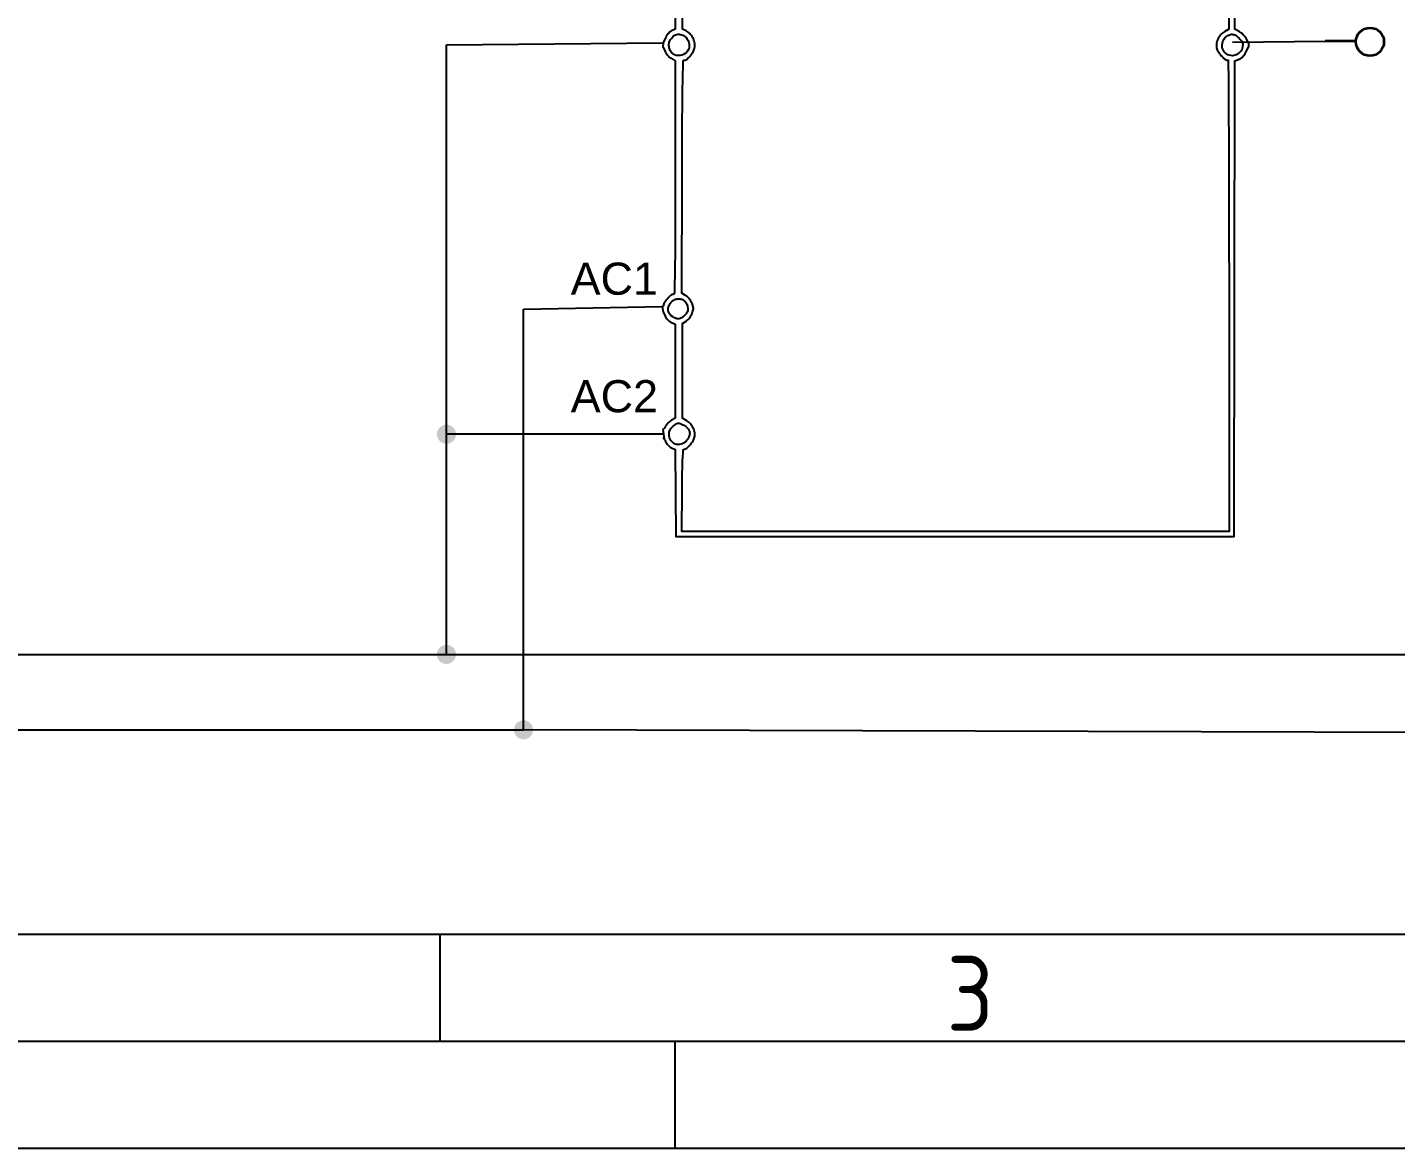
# Model space of a CAD drawing. Header units: millimetres. Extents: x 42961 to 43381, y 28224 to 28521.
# Drawn here: x 43055.9 to 43119.8, y 28223.8 to 28276.2 of the extents above; entities that cross this region are included whole.
import ezdxf

# ---------------------------------------------------------------- set-up
doc = ezdxf.new("R2010")
doc.units = ezdxf.units.MM
for name, color, linetype in [('035', 5, 'Continuous'), ('07', 7, 'Continuous'), ('PDF_Geometría', 7, 'Continuous'), ('PDF_Rellenos sólidos', 1, 'Continuous')]:
    doc.layers.add(name, color=color, linetype=linetype)
doc.styles.add('ISO Proportional', font='isocp.shx')
doc.styles.get("Standard").update_dxf_attribs({"font": 'arial.ttf'})

# ---------------------------------------------------------------- blocks, each defined once
blk = doc.blocks.new('IEC_border_a3')
at = {"layer": '035'}
for p, q in [((114, 10), (114, 5)), ((125, 0), (125, 5))]:
    blk.add_line(p, q, dxfattribs=at)
for points in [[(0, 297), (420, 297), (420, 0), (0, 0)], [(18, 287), (410, 287), (410, 10), (18, 10)]]:
    blk.add_lwpolyline(points, close=True, dxfattribs=at)
at = {"layer": '07'}
blk.add_lwpolyline([(13, 292), (415, 292), (415, 5), (13, 5)], close=True, dxfattribs=at)
at = {"layer": '035', "style": 'ISO Proportional'}
blk.add_text('3', height=3.5, dxfattribs=at).set_placement((137.681, 5.5))

msp = doc.modelspace()

# ---------------------------------------------------------------- hatches: boundary and pattern name
at = {"layer": 'PDF_Rellenos sólidos', "transparency": 33554559}
for points in [[(43075.947, 28257.165, 0.414668), (43075.501, 28257.611), (43075.501, 28257.611, 0.414668), (43075.055, 28257.165), (43075.055, 28257.165, 0.414668), (43075.501, 28256.718), (43075.501, 28256.718, 0.414668)], [(43075.947, 28246.877, 0.414668), (43075.501, 28247.323), (43075.501, 28247.323, 0.414668), (43075.055, 28246.877), (43075.055, 28246.877, 0.414668), (43075.501, 28246.431), (43075.501, 28246.431, 0.414668)]]:
    msp.add_hatch(color=0, dxfattribs=at).paths.add_polyline_path(points)
at = {"layer": 'PDF_Rellenos sólidos', "true_color": 0x800000, "transparency": 33554559}
msp.add_hatch(color=16, dxfattribs=at).paths.add_polyline_path([(43079.549, 28243.354, 0.414668), (43079.102, 28243.8), (43079.102, 28243.8, 0.414668), (43078.656, 28243.354), (43078.656, 28243.354, 0.414668), (43079.102, 28242.908), (43079.102, 28242.908, 0.414668)])

# ---------------------------------------------------------------- linework, layer by layer
for p, q in [((43112.219, 28275.481), (43116.552, 28275.53)), ((43075.501, 28275.351), (43085.611, 28275.452)), ((43075.501, 28246.877), (43075.501, 28275.351)), ((43085.621, 28275.453), (43085.611, 28275.249)), ((43112.97, 28275.462), (43112.97, 28275.252)), ((43085.586, 28263.124), (43085.629, 28262.885)), ((43085.637, 28257.165), (43075.501, 28257.165)), ((43085.609, 28257.38), (43085.666, 28256.949)), ((43009.304, 28246.877), (43075.501, 28246.877)), ((43075.501, 28246.877), (43142.721, 28246.877))]:
    msp.add_line(p, q)
at = {"color": 1}
for p, q in [((43079.102, 28263.004), (43085.586, 28263.124)), ((43079.102, 28243.354), (43079.102, 28263.004)), ((43003.525, 28243.354), (43079.102, 28243.354)), ((43130.426, 28243.195), (43079.102, 28243.354))]:
    msp.add_line(p, q, dxfattribs=at)
for points in [[(43112.975, 28275.453), (43112.859, 28275.657, 0.041418), (43112.799, 28275.744, 0.025618), (43112.717, 28275.836, 0.025618), (43112.625, 28275.918, 0.041418), (43112.538, 28275.978), (43112.334, 28276.094), (43112.333, 28278.271), (43112.333, 28280.448), (43112.528, 28280.549, 0.051967), (43112.612, 28280.604, 0.02661), (43112.706, 28280.69, 0.026123), (43112.795, 28280.789, 0.0355), (43112.863, 28280.888), (43113.004, 28281.127)], [(43085.619, 28280.316), (43085.624, 28280.316), (43085.699, 28280.152, 0.051281), (43085.742, 28280.078, 0.023397), (43085.812, 28279.991, 0.022877), (43085.895, 28279.906, 0.029164), (43085.98, 28279.836), (43086.186, 28279.683), (43086.186, 28277.882), (43086.186, 28276.082), (43086.017, 28276.005, 0.069647), (43085.944, 28275.958, 0.033319), (43085.864, 28275.88, 0.032227), (43085.79, 28275.786, 0.039538), (43085.734, 28275.69), (43085.621, 28275.453), (43085.611, 28275.452, 0.000508)], [(43112.062, 28278.292), (43112.062, 28276.094), (43111.864, 28275.981, 0.078105), (43111.687, 28275.84, 0.07106), (43111.554, 28275.646, 0.072614), (43111.483, 28275.427, 0.088605), (43111.485, 28275.211, 0.09706), (43111.552, 28275.043, 0.0407), (43111.701, 28274.848, 0.039042), (43111.872, 28274.687, 0.171534), (43112, 28274.641, -0.412503), (43112.029, 28274.613, -0.000045), (43112.046, 28271.642, -0.000971), (43112.059, 28268.164, -0.000445), (43112.063, 28263.628), (43112.063, 28252.616), (43099.277, 28252.616), (43086.49, 28252.616), (43086.509, 28254.541, -0.00182), (43086.522, 28255.527, -0.00942), (43086.542, 28256.071, -0.007996), (43086.567, 28256.423, -0.389023), (43086.615, 28256.467, 0.181839), (43086.728, 28256.509, 0.036017), (43086.883, 28256.666, 0.038459), (43087.021, 28256.856, 0.080728), (43087.091, 28257.024, 0.099315), (43087.098, 28257.227, 0.067887), (43087.029, 28257.449, 0.066342), (43086.901, 28257.65, 0.084319), (43086.733, 28257.791), (43086.524, 28257.915), (43086.524, 28260.122), (43086.524, 28262.329), (43086.699, 28262.444, 0.086338), (43086.84, 28262.576, 0.051628), (43086.959, 28262.773, 0.052616), (43087.03, 28262.979, 0.13603), (43087.024, 28263.135, 0.025123), (43086.955, 28263.318, 0.048614), (43086.879, 28263.454, 0.05684), (43086.787, 28263.559, 0.051105), (43086.671, 28263.645), (43086.49, 28263.751), (43086.508, 28269.196, -0.000581), (43086.521, 28272.072, -0.003455), (43086.539, 28273.575, -0.00125), (43086.562, 28274.591, -0.407088), (43086.613, 28274.641, 0.18286), (43086.742, 28274.69, 0.043421), (43086.903, 28274.859, 0.044502), (43087.041, 28275.067, 0.087013), (43087.104, 28275.256, 0.095147), (43087.095, 28275.467, 0.067874), (43087.01, 28275.69, 0.067665), (43086.868, 28275.882, 0.093068), (43086.693, 28276.005), (43086.524, 28276.082), (43086.524, 28277.888)], [(43085.611, 28275.249), (43085.629, 28275.249), (43085.714, 28275.045, 0.050196), (43085.76, 28274.959, 0.031296), (43085.83, 28274.867, 0.031231), (43085.912, 28274.785, 0.048511), (43085.992, 28274.727), (43086.186, 28274.612), (43086.186, 28269.154, -0.000515), (43086.183, 28266.12, -0.003851), (43086.169, 28264.68, -0.001904), (43086.149, 28263.753, -0.406886), (43086.091, 28263.696, 0.187522), (43085.985, 28263.655, 0.028394), (43085.825, 28263.49, 0.029799), (43085.683, 28263.306, 0.15027), (43085.646, 28263.184, -0.410538), (43085.586, 28263.124, -0.000653)], [(43085.609, 28257.031, -0.010155), (43085.638, 28256.99, -0.017424), (43085.692, 28256.907, -0.015975), (43085.741, 28256.819, 0.038833), (43085.797, 28256.728, 0.030989), (43085.87, 28256.639, 0.031928), (43085.948, 28256.566, 0.065816), (43086.02, 28256.521), (43086.184, 28256.446), (43086.202, 28254.413), (43086.22, 28252.379), (43099.26, 28252.379), (43112.299, 28252.379), (43112.316, 28263.496), (43112.333, 28274.612), (43112.534, 28274.687, 0.061505), (43112.625, 28274.735, 0.045677), (43112.712, 28274.808, 0.043173), (43112.789, 28274.9, 0.04103), (43112.85, 28275.006), (43112.966, 28275.249), (43112.97, 28275.249)], [(43085.626, 28262.885), (43085.629, 28262.885), (43085.712, 28262.685, 0.056959), (43085.758, 28262.602, 0.037626), (43085.828, 28262.518, 0.037687), (43085.91, 28262.446, 0.058235), (43085.991, 28262.398), (43086.186, 28262.312), (43086.186, 28260.11), (43086.186, 28257.908), (43086.012, 28257.815, 0.048844), (43085.938, 28257.766, 0.029074), (43085.86, 28257.694, 0.028899), (43085.79, 28257.612, 0.043802), (43085.74, 28257.533, -0.053762), (43085.669, 28257.427, -0.108305), (43085.609, 28257.38, -0.076711)]]:
    msp.add_lwpolyline(points, format="xyb")
for points in [[(43086.696, 28275.692, -0.16688), (43086.845, 28275.387, -0.180663), (43086.769, 28275.066, -0.177528), (43086.499, 28274.871, -0.162265), (43086.155, 28274.886, -0.132653), (43086.035, 28274.974, -0.070294), (43085.94, 28275.134, -0.069568), (43085.891, 28275.317, -0.120995), (43085.91, 28275.472, -0.0887), (43086.055, 28275.713, -0.146143), (43086.255, 28275.839, -0.157965), (43086.48, 28275.83, -0.108385)], [(43112.536, 28275.664, -0.03336), (43112.611, 28275.579, -0.041924), (43112.668, 28275.49, -0.047758), (43112.702, 28275.408, -0.120423), (43112.705, 28275.344, 0.002936), (43112.696, 28275.291, 0.00298), (43112.687, 28275.238, 0.002898), (43112.68, 28275.192, 0.012236), (43112.676, 28275.165, -0.165858), (43112.631, 28275.067, -0.049871), (43112.505, 28274.958, -0.049892), (43112.352, 28274.872, -0.10361), (43112.219, 28274.844, -0.150866), (43111.948, 28274.928, -0.151715), (43111.772, 28275.149, -0.148108), (43111.751, 28275.436, -0.142662), (43111.891, 28275.692, -0.07093), (43112.051, 28275.812, -0.136875), (43112.206, 28275.848, -0.12817), (43112.365, 28275.8, -0.05845)], [(43086.612, 28263.409, -0.078406), (43086.658, 28263.361, -0.034618), (43086.704, 28263.286, -0.03318), (43086.743, 28263.198, -0.038134), (43086.767, 28263.109, -0.041111), (43086.78, 28262.992, -0.089016), (43086.767, 28262.902, -0.082954), (43086.722, 28262.819, -0.032205), (43086.636, 28262.721, -0.058597), (43086.483, 28262.6, -0.124795), (43086.341, 28262.556, -0.123801), (43086.194, 28262.584, -0.057183), (43086.026, 28262.687, -0.085627), (43085.904, 28262.823, -0.126207), (43085.856, 28262.974, -0.116364), (43085.884, 28263.14, -0.065991), (43085.988, 28263.315, -0.093851), (43086.121, 28263.431, -0.095521), (43086.285, 28263.489, -0.097144), (43086.458, 28263.481, -0.100848)], [(43086.587, 28257.584, -0.097467), (43086.773, 28257.436, -0.140928), (43086.86, 28257.245, -0.139341), (43086.832, 28257.035, -0.094399), (43086.696, 28256.835, -0.130044), (43086.45, 28256.692, -0.159145), (43086.186, 28256.705, -0.16191), (43085.983, 28256.87, -0.135099), (43085.901, 28257.137, -0.0436), (43085.908, 28257.255, -0.070512), (43085.937, 28257.352, -0.068828), (43085.991, 28257.438, -0.039547), (43086.078, 28257.525, -0.025642), (43086.222, 28257.637, -0.123812), (43086.318, 28257.673, -0.123342), (43086.42, 28257.66, -0.025365)]]:
    msp.add_lwpolyline(points, format="xyb", close=True)
at = {"layer": 'PDF_Geometría', "lineweight": 35}
msp.add_lwpolyline([(43117.925, 28275.53), (43116.552, 28275.53)], dxfattribs=at)
msp.add_circle((43118.648, 28275.498), 0.655, dxfattribs=at)

# ---------------------------------------------------------------- block references
msp.add_blockref('IEC_border_a3', (42961.184, 28223.788))

# ---------------------------------------------------------------- texts
at = {"char_height": 1.5, "attachment_point": 1}
for s, insert in [('\\P\\P      AC1', (43077.812, 28270.182)), ('\\P\\P      AC2', (43077.815, 28264.691))]:
    msp.add_mtext_dynamic_manual_height_columns(s, width=17.48594, gutter_width=12.5, heights=[11.441], dxfattribs=dict(at, insert=insert))

doc.saveas('drawing.dxf')
